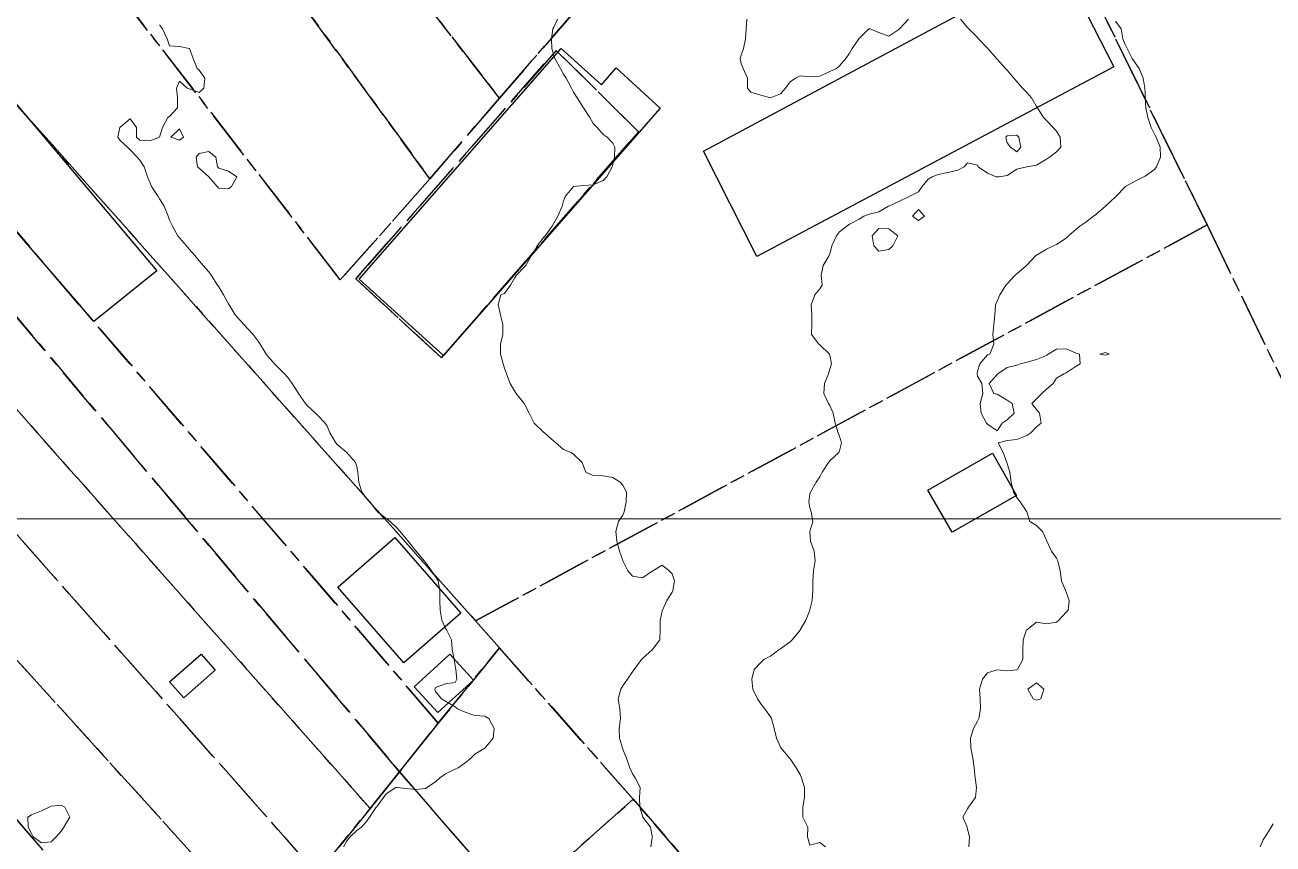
# Model space of a CAD drawing. Header units: centimetres. Extents: x 0 to 642158, y -847 to 649707.
# Drawn here: x 616286.4 to 616349.7, y 621470.9 to 621512.5 of the extents above; entities that cross this region are included whole.
import ezdxf

# ---------------------------------------------------------------- set-up
doc = ezdxf.new("R2010")
doc.units = ezdxf.units.CM
doc.header["$MEASUREMENT"] = 0
doc.linetypes.add('CENTERX2', pattern=[4, 2.5, -0.5, 0.5, -0.5])
doc.layers.add('MEV_grille', color=254, linetype='Continuous', lineweight=9)
doc.layers.add('WAL_topographie 0.5', color=253, linetype='Continuous', lineweight=20)
doc.layers.add('SPW_batiments', color=7, linetype='Continuous')
doc.layers.add('SPW_parcellaire cadastral', color=7, linetype='CENTERX2', lineweight=25, true_color=0xff0542)

# ---------------------------------------------------------------- blocks, each defined once
blk = doc.blocks.new('*U114')
at = {"layer": 'MEV_grille', "transparency": 33554687}
blk.add_lwpolyline([(-1338.461, 0), (1338.461, 0)], dxfattribs=at)
blk = doc.blocks.new('*U115')
at = {"layer": 'MEV_grille', "color": 0, "linetype": 'ByBlock', "lineweight": -2, "transparency": 16777216}
blk.add_blockref('*U114', (0, -900), dxfattribs=at)

msp = doc.modelspace()

# ---------------------------------------------------------------- linework, layer by layer
at = {"layer": 'SPW_batiments'}
for points in [[(616341.671, 621510.327), (616323.555, 621500.708), (616320.854, 621506.04), (616338.903, 621515.726), (616341.671, 621510.327)], [(616283.204, 621511.72), (616293.105, 621499.971), (616289.906, 621497.404), (616282.405, 621506.12)], [(616315.671, 621509.407), (616316.421, 621510.274), (616318.654, 621508.224), (616307.656, 621495.673), (616303.372, 621499.555), (616313.621, 621511.256), (616315.671, 621509.407)], [(616336.723, 621488.576), (616333.457, 621486.709), (616332.223, 621488.842), (616335.506, 621490.726), (616336.723, 621488.576)], [(616305.634, 621480.082), (616302.291, 621483.92), (616305.188, 621486.444), (616308.531, 621482.606), (616305.634, 621480.082)], [(616296.075, 621479.705), (616294.475, 621478.304), (616293.758, 621479.121), (616295.358, 621480.521), (616296.075, 621479.705)], [(616309.175, 621479.206), (616307.358, 621477.556), (616306.158, 621478.856), (616307.975, 621480.523), (616309.175, 621479.206)]]:
    msp.add_lwpolyline(points, dxfattribs=at)
at = {"layer": 'SPW_parcellaire cadastral'}
for points in [[(616373.765, 621445.823), (616346.4, 621502.304), (616338.84, 621517.664), (616333.627, 621528.033), (616328.365, 621539.223), (616324.813, 621546.38), (616322.366, 621551.341), (616321.241, 621553.624), (616318.926, 621558.452), (616317.339, 621561.594), (616326.493, 621565.88), (616326.797, 621565.232), (616333.921, 621550.568), (616334.913, 621548.385), (616342.472, 621532.24), (616351.981, 621513.364), (616382.59, 621452.875), (616381.528, 621452.057), (616373.765, 621445.823)], [(616314.346, 621513.186), (616310.492, 621508.735), (616300.741, 621521.337), (616296.55, 621524.618), (616294.962, 621525.676), (616287.273, 621531.669), (616291.216, 621536.598), (616303.408, 621527.158), (616307.069, 621522.628), (616314.346, 621513.186)], [(616306.967, 621504.643), (616299.83, 621514.415), (616296.867, 621518.86), (616284.567, 621528.301), (616287.273, 621531.669), (616294.962, 621525.676), (616296.55, 621524.618), (616300.741, 621521.337), (616310.492, 621508.735), (616306.967, 621504.643)], [(616280.951, 621523.631), (616284.567, 621528.301), (616296.867, 621518.86), (616299.83, 621514.415), (616306.967, 621504.643), (616302.416, 621499.51), (616288.515, 621517.523), (616280.951, 621523.631)], [(616280.951, 621523.631), (616288.515, 621517.523), (616302.416, 621499.51), (616306.967, 621504.643), (616310.492, 621508.735), (616314.346, 621513.186), (616319.016, 621518.487), (616321.776, 621515.241), (616324.591, 621518.31), (616327.491, 621521.432), (616330.922, 621525.286), (616335.632, 621515.967), (616338.84, 621517.664), (616346.4, 621502.304), (616309.28, 621482.209), (616287.788, 621506.382), (616285.323, 621509.133), (616283.3, 621511.46), (616277.001, 621518.507), (616280.951, 621523.631)], [(616309.28, 621482.209), (616310.497, 621480.84), (616307.389, 621477.024), (616282.407, 621506.135), (616280.63, 621508.12), (616273.671, 621514.21), (616277.001, 621518.507), (616283.3, 621511.46), (616285.323, 621509.133), (616287.788, 621506.382), (616309.28, 621482.209)], [(616305.424, 621474.549), (616285.185, 621498.595), (616278.783, 621505.836), (616271.639, 621511.663), (616273.671, 621514.21), (616280.63, 621508.12), (616282.407, 621506.135), (616307.389, 621477.024), (616305.424, 621474.549)], [(616269.482, 621508.986), (616271.639, 621511.663), (616278.783, 621505.836), (616285.185, 621498.595), (616305.424, 621474.549), (616303.931, 621472.688), (616284.729, 621494.364), (616281.69, 621497.768), (616280.053, 621499.596), (616279.265, 621500.475), (616276.664, 621503.233), (616269.482, 621508.986)], [(616303.21, 621499.576), (616307.549, 621495.554), (616317.55, 621507.037), (616313.37, 621511.164), (616303.21, 621499.576)], [(616303.21, 621499.576), (616313.37, 621511.164), (616317.55, 621507.037), (616307.549, 621495.554), (616303.21, 621499.576)], [(616266.563, 621505.348), (616269.482, 621508.986), (616276.664, 621503.233), (616279.265, 621500.475), (616280.053, 621499.596), (616281.69, 621497.768), (616284.729, 621494.364), (616303.931, 621472.688), (616301.242, 621469.372), (616280.458, 621492.855), (616277.454, 621495.857), (616273.648, 621499.51), (616266.563, 621505.348)], [(616266.563, 621505.348), (616273.648, 621499.51), (616277.454, 621495.857), (616280.458, 621492.855), (616301.242, 621469.372), (616298.693, 621466.221), (616277.296, 621489.825), (616274.469, 621493.005), (616271.426, 621495.717), (616263.731, 621501.819), (616266.563, 621505.348)], [(616341.803, 621444.94), (616338.557, 621448.666), (616335.598, 621452.075), (616332.204, 621455.964), (616329.403, 621459.19), (616326.26, 621462.758), (616323.512, 621465.953), (616319.974, 621470.034), (616317.277, 621473.159), (616310.497, 621480.84), (616309.28, 621482.209), (616346.4, 621502.304), (616373.765, 621445.823), (616354.58, 621430.628), (616352.071, 621433.628), (616345.37, 621441.126), (616341.803, 621444.94)], [(616260.471, 621497.827), (616263.731, 621501.819), (616271.426, 621495.717), (616274.469, 621493.005), (616277.296, 621489.825), (616298.693, 621466.221), (616294.96, 621461.749), (616275.23, 621484.572), (616273.741, 621486.192), (616268.086, 621491.55), (616260.471, 621497.827)], [(616260.471, 621497.827), (616268.086, 621491.55), (616273.741, 621486.192), (616275.23, 621484.572), (616294.96, 621461.749), (616291.878, 621458.171), (616270.839, 621481.834), (616270.434, 621482.29), (616268.364, 621484.34), (616264.646, 621488.441), (616257.534, 621494.192), (616260.471, 621497.827)], [(616311.263, 621467.804), (616305.424, 621474.549), (616307.389, 621477.024), (616310.497, 621480.84), (616317.277, 621473.159), (616311.263, 621467.804)], [(616286.429, 621451.853), (616288.711, 621454.636), (616291.878, 621458.171), (616294.96, 621461.749), (616298.693, 621466.221), (616301.242, 621469.372), (616303.931, 621472.688), (616305.424, 621474.549), (616311.263, 621467.804), (616288.462, 621446.953), (616282.814, 621441.721), (616275.915, 621435.437), (616272.743, 621438.865), (616279.631, 621445.195), (616281.342, 621447.044), (616283.183, 621448.838), (616285.377, 621450.919), (616286.429, 621451.853)], [(616311.263, 621467.804), (616317.277, 621473.159), (616319.974, 621470.034), (616291.933, 621444.268), (616278.879, 621432.234), (616275.915, 621435.437), (616282.814, 621441.721), (616288.462, 621446.953), (616311.263, 621467.804)]]:
    msp.add_lwpolyline(points, dxfattribs=at)
at = {"layer": 'WAL_topographie 0.5'}
for points in [[(616313.442, 621512.75), (616313.25, 621512.346), (616313.206, 621512.25), (616313.14, 621511.75), (616313.149, 621511.25), (616313.25, 621510.902), (616313.301, 621510.75), (616313.586, 621510.25), (616313.75, 621509.961), (616313.871, 621509.75), (616314.14, 621509.25), (616314.25, 621509.047), (616314.436, 621508.75), (616314.75, 621508.25), (616314.75, 621508.25), (616315.083, 621507.75), (616315.25, 621507.457), (616315.444, 621507.25), (616315.75, 621506.898), (616315.95, 621506.75), (616316.25, 621506.45), (616316.343, 621506.25), (616316.337, 621505.75), (616316.25, 621505.383), (616316.215, 621505.25), (616315.941, 621504.75), (616315.75, 621504.556), (616315.25, 621504.345), (616314.75, 621504.302), (616314.25, 621504.25), (616314.25, 621504.25), (616313.831, 621503.75), (616313.75, 621503.519), (616313.674, 621503.25), (616313.454, 621502.75), (616313.25, 621502.393), (616313.165, 621502.25), (616312.804, 621501.75), (616312.75, 621501.681), (616312.413, 621501.25), (616312.25, 621500.972), (616312.114, 621500.75), (616311.838, 621500.25), (616311.75, 621500.165), (616311.355, 621499.75), (616311.25, 621499.609), (616311.058, 621499.25), (616310.75, 621498.83), (616310.566, 621498.75), (616310.421, 621498.25), (616310.552, 621497.75), (616310.665, 621497.25), (616310.663, 621496.75), (616310.545, 621496.25), (616310.544, 621495.75), (616310.689, 621495.25), (616310.75, 621495.042), (616310.845, 621494.75), (616311.04, 621494.25), (616311.25, 621493.889), (616311.336, 621493.75), (616311.75, 621493.25), (616311.75, 621493.25), (616312, 621492.75), (616312.25, 621492.25), (616312.25, 621492.25), (616312.75, 621491.779), (616312.777, 621491.75), (616313.25, 621491.336), (616313.354, 621491.25), (616313.75, 621490.906), (616314.13, 621490.75), (616314.25, 621490.675), (616314.697, 621490.25), (616314.75, 621490.068), (616314.875, 621489.75), (616315.25, 621489.581), (616315.75, 621489.565), (616316.25, 621489.492), (616316.625, 621489.25), (616316.75, 621489.1), (616316.936, 621488.75), (616316.927, 621488.25), (616316.818, 621487.75), (616316.75, 621487.583), (616316.534, 621487.25), (616316.406, 621486.75), (616316.452, 621486.25), (616316.587, 621485.75), (616316.75, 621485.279), (616316.761, 621485.25), (616317.012, 621484.75), (616317.25, 621484.48), (616317.75, 621484.387), (616318.25, 621484.737), (616318.274, 621484.75), (616318.75, 621485.044), (616319.107, 621484.75), (616319.25, 621484.59), (616319.379, 621484.25), (616319.298, 621483.75), (616319.25, 621483.673), (616318.992, 621483.25), (616318.761, 621482.75), (616318.75, 621482.704), (616318.65, 621482.25), (616318.646, 621481.75), (616318.63, 621481.25), (616318.259, 621480.75), (616318.25, 621480.745), (616317.75, 621480.306), (616317.704, 621480.25), (616317.321, 621479.75), (616317.25, 621479.631), (616316.987, 621479.25), (616316.75, 621478.917), (616316.649, 621478.75), (616316.522, 621478.25), (616316.594, 621477.75), (616316.642, 621477.25), (616316.569, 621476.75), (616316.579, 621476.25), (616316.73, 621475.75), (616316.75, 621475.7), (616316.944, 621475.25), (616317.106, 621474.75), (616317.25, 621474.442), (616317.373, 621474.25), (616317.632, 621473.75), (616317.607, 621473.25), (616317.612, 621472.75), (616317.75, 621472.304), (616317.773, 621472.25), (616318.157, 621471.75), (616318.25, 621471.281), (616318.254, 621471.25), (616318.25, 621471.222), (616318.172, 621470.75)], [(616323.052, 621512.75), (616323.006, 621512.25), (616322.98, 621511.75), (616322.875, 621511.25), (616322.75, 621510.917), (616322.7, 621510.75), (616322.75, 621510.5), (616322.865, 621510.25), (616323.083, 621509.75), (616323.071, 621509.25), (616323.25, 621509.042), (616323.75, 621508.885), (616324.25, 621508.75), (616324.75, 621508.96), (616325.012, 621509.25), (616325.25, 621509.562), (616325.523, 621509.75), (616325.75, 621509.864), (616326.25, 621509.826), (616326.75, 621509.855), (616327.25, 621510.091), (616327.6, 621510.25), (616327.75, 621510.381), (616328.065, 621510.75), (616328.25, 621511.013), (616328.395, 621511.25), (616328.733, 621511.75), (616328.75, 621511.768), (616329.241, 621512.25), (616329.25, 621512.255), (616329.296, 621512.25), (616329.75, 621512.071), (616330.25, 621511.891), (616330.75, 621512.22), (616330.792, 621512.25), (616331.25, 621512.75)], [(616333.894, 621512.75), (616334.25, 621512.318), (616334.307, 621512.25), (616334.75, 621511.817), (616334.808, 621511.75), (616335.25, 621511.271), (616335.269, 621511.25), (616335.715, 621510.75), (616335.75, 621510.715), (616336.167, 621510.25), (616336.25, 621510.161), (616336.599, 621509.75), (616336.75, 621509.58), (616337.037, 621509.25), (616337.25, 621509.02), (616337.483, 621508.75), (616337.75, 621508.319), (616337.79, 621508.25), (616338.107, 621507.75), (616338.25, 621507.607), (616338.591, 621507.25), (616338.75, 621507.061), (616338.952, 621506.75), (616338.971, 621506.25), (616338.75, 621506.016), (616338.396, 621505.75), (616338.25, 621505.647), (616337.75, 621505.331), (616337.25, 621505.25), (616337.25, 621505.25), (616336.75, 621505.133), (616336.25, 621504.815), (616335.85, 621504.75), (616335.75, 621504.737), (616335.7, 621504.75), (616335.25, 621504.93), (616334.779, 621505.25), (616334.75, 621505.333), (616334.25, 621505.45), (616334.069, 621505.25), (616333.75, 621505.091), (616333.25, 621504.971), (616332.75, 621504.858), (616332.454, 621504.75), (616332.25, 621504.625), (616331.95, 621504.25), (616331.75, 621503.985), (616331.279, 621503.75), (616331.25, 621503.722), (616330.75, 621503.491), (616330.25, 621503.256), (616330.236, 621503.25), (616329.75, 621502.971), (616329.25, 621502.85), (616328.981, 621502.75), (616328.75, 621502.604), (616328.25, 621502.342), (616328.121, 621502.25), (616327.75, 621501.948), (616327.596, 621501.75), (616327.353, 621501.25), (616327.25, 621500.821), (616327.22, 621500.75), (616326.917, 621500.25), (616326.809, 621499.75), (616326.875, 621499.25), (616326.75, 621499.068), (616326.5, 621498.75), (616326.318, 621498.25), (616326.339, 621497.75), (616326.336, 621497.25), (616326.331, 621496.75), (616326.7, 621496.25), (616326.75, 621496.224), (616327.237, 621495.75), (616327.25, 621495.7), (616327.344, 621495.25), (616327.25, 621494.985), (616327.188, 621494.75), (616326.982, 621494.25), (616326.958, 621493.75), (616327.197, 621493.25), (616327.25, 621493.146), (616327.433, 621492.75), (616327.531, 621492.25), (616327.686, 621491.75), (616327.75, 621491.583), (616327.856, 621491.25), (616327.75, 621490.838), (616327.717, 621490.75), (616327.25, 621490.33), (616327.188, 621490.25), (616326.861, 621489.75), (616326.75, 621489.521), (616326.567, 621489.25), (616326.27, 621488.75), (616326.25, 621488.65), (616326.19, 621488.25), (616326.25, 621487.942), (616326.307, 621487.75), (616326.389, 621487.25), (616326.25, 621486.75), (616326.274, 621486.25), (616326.466, 621485.75), (616326.515, 621485.25), (616326.425, 621484.75), (616326.392, 621484.25), (616326.397, 621483.75), (616326.357, 621483.25), (616326.25, 621482.775), (616326.243, 621482.75), (616326.042, 621482.25), (616325.759, 621481.75), (616325.75, 621481.74), (616325.351, 621481.25), (616325.25, 621481.152), (616324.75, 621480.791), (616324.682, 621480.75), (616324.25, 621480.425), (616323.903, 621480.25), (616323.75, 621480.094), (616323.42, 621479.75), (616323.293, 621479.25), (616323.345, 621478.75), (616323.583, 621478.25), (616323.75, 621478.009), (616323.965, 621477.75), (616324.25, 621477.339), (616324.296, 621477.25), (616324.433, 621476.75), (616324.543, 621476.25), (616324.75, 621475.8), (616324.779, 621475.75), (616325.215, 621475.25), (616325.25, 621475.212), (616325.542, 621474.75), (616325.75, 621474.413), (616325.821, 621474.25), (616325.97, 621473.75), (616325.974, 621473.25), (616325.885, 621472.75), (616325.879, 621472.25), (616326.139, 621471.75), (616326.118, 621471.25), (616326.25, 621470.833), (616326.75, 621470.964), (616327.036, 621470.75)], [(616293.25, 621512.46), (616293.401, 621512.25), (616293.627, 621511.75), (616293.75, 621511.389), (616294.25, 621511.367), (616294.75, 621511.266), (616294.761, 621511.25), (616294.943, 621510.75), (616295.155, 621510.25), (616295.25, 621510.167), (616295.544, 621509.75), (616295.5, 621509.25), (616295.25, 621509.033), (616294.75, 621509.21), (616294.639, 621509.25), (616294.25, 621509.6), (616294.098, 621509.25), (616294.15, 621508.75), (616294.15, 621508.25), (616293.75, 621507.806), (616293.671, 621507.75), (616293.387, 621507.25), (616293.251, 621506.75), (616293.25, 621506.75), (616292.75, 621506.575), (616292.25, 621506.6), (616292.083, 621506.75), (616292.068, 621507.25), (616291.75, 621507.688), (616291.25, 621507.273), (616291.224, 621507.25), (616291.136, 621506.75), (616291.25, 621506.594), (616291.617, 621506.25), (616291.75, 621506.117), (616292.117, 621505.75), (616292.25, 621505.583), (616292.472, 621505.25), (616292.636, 621504.75), (616292.75, 621504.472), (616292.83, 621504.25), (616293.172, 621503.75), (616293.25, 621503.637), (616293.481, 621503.25), (616293.679, 621502.75), (616293.75, 621502.543), (616293.894, 621502.25), (616294.175, 621501.75), (616294.25, 621501.655), (616294.62, 621501.25), (616294.75, 621501.083), (616295.036, 621500.75), (616295.25, 621500.48), (616295.463, 621500.25), (616295.75, 621499.927), (616295.87, 621499.75), (616296.192, 621499.25), (616296.25, 621499.16), (616296.493, 621498.75), (616296.75, 621498.301), (616296.78, 621498.25), (616297.085, 621497.75), (616297.25, 621497.55), (616297.516, 621497.25), (616297.75, 621497.016), (616298, 621496.75), (616298.25, 621496.402), (616298.352, 621496.25), (616298.649, 621495.75), (616298.75, 621495.628), (616299.077, 621495.25), (616299.25, 621495.08), (616299.577, 621494.75), (616299.75, 621494.559), (616299.969, 621494.25), (616300.25, 621493.827), (616300.299, 621493.75), (616300.655, 621493.25), (616300.75, 621493.128), (616301.166, 621492.75), (616301.25, 621492.659), (616301.654, 621492.25), (616301.75, 621492.087), (616301.89, 621491.75), (616302.191, 621491.25), (616302.25, 621491.161), (616302.75, 621490.75), (616302.75, 621490.75), (616303.186, 621490.25), (616303.25, 621490.038), (616303.302, 621489.75), (616303.36, 621489.25), (616303.502, 621488.75), (616303.75, 621488.434), (616303.914, 621488.25), (616304.25, 621487.81), (616304.312, 621487.75), (616304.75, 621487.413), (616304.948, 621487.25), (616305.25, 621486.97), (616305.449, 621486.75), (616305.75, 621486.39), (616305.854, 621486.25), (616306.25, 621485.766), (616306.264, 621485.75), (616306.679, 621485.25), (616306.75, 621485.154), (616307.039, 621484.75), (616307.25, 621484.46), (616307.377, 621484.25), (616307.469, 621483.75), (616307.469, 621483.25), (616307.483, 621482.75), (616307.562, 621482.25), (616307.75, 621481.818), (616307.803, 621481.75), (616308.059, 621481.25), (616308.101, 621480.75), (616308.194, 621480.25), (616308.25, 621479.95), (616308.283, 621479.75), (616308.322, 621479.25), (616308.25, 621479.083), (616307.75, 621479.015), (616307.25, 621478.829), (616307.207, 621478.75), (616307.25, 621478.635), (616307.544, 621478.25), (616307.75, 621478.133), (616308.25, 621477.844), (616308.365, 621477.75), (616308.75, 621477.571), (616309.25, 621477.417), (616309.75, 621477.375), (616309.96, 621477.25), (616310.231, 621476.75), (616310.179, 621476.25), (616309.75, 621475.75), (616309.75, 621475.75), (616309.25, 621475.443), (616309.037, 621475.25), (616308.75, 621475.01), (616308.403, 621474.75), (616308.25, 621474.677), (616307.75, 621474.45), (616307.467, 621474.25), (616307.25, 621474.046), (616306.811, 621473.75), (616306.75, 621473.71), (616306.25, 621473.645), (616305.75, 621473.707), (616305.321, 621473.75), (616305.25, 621473.757), (616305.237, 621473.75), (616304.75, 621473.44), (616304.61, 621473.25), (616304.25, 621472.758), (616304.243, 621472.75), (616303.902, 621472.25), (616303.75, 621472.021), (616303.488, 621471.75), (616303.25, 621471.573), (616302.923, 621471.25), (616302.75, 621471.047), (616302.576, 621470.75)], [(616341.75, 621512.647), (616342.037, 621512.25), (616342.119, 621511.75), (616342.25, 621511.454), (616342.337, 621511.25), (616342.605, 621510.75), (616342.75, 621510.532), (616342.957, 621510.25), (616343.156, 621509.75), (616343.236, 621509.25), (616343.25, 621509), (616343.26, 621508.75), (616343.298, 621508.25), (616343.401, 621507.75), (616343.569, 621507.25), (616343.75, 621506.869), (616343.809, 621506.75), (616344.026, 621506.25), (616344.039, 621505.75), (616343.833, 621505.25), (616343.75, 621505.134), (616343.25, 621504.78), (616343.183, 621504.75), (616342.75, 621504.528), (616342.265, 621504.25), (616342.25, 621504.238), (616341.773, 621503.75), (616341.75, 621503.724), (616341.25, 621503.25), (616341.25, 621503.25), (616340.75, 621502.835), (616340.631, 621502.75), (616340.25, 621502.446), (616339.939, 621502.25), (616339.75, 621502.094), (616339.364, 621501.75), (616339.25, 621501.638), (616338.75, 621501.312), (616338.598, 621501.25), (616338.25, 621501.073), (616337.75, 621500.776), (616337.717, 621500.75), (616337.25, 621500.259), (616337.241, 621500.25), (616336.75, 621499.817), (616336.659, 621499.75), (616336.25, 621499.321), (616336.185, 621499.25), (616335.875, 621498.75), (616335.75, 621498.442), (616335.667, 621498.25), (616335.625, 621497.75), (616335.583, 621497.25), (616335.531, 621496.75), (616335.583, 621496.25), (616335.375, 621495.75), (616335.25, 621495.704), (616334.865, 621495.25), (616334.75, 621494.875), (616334.738, 621494.75), (616334.75, 621494.625), (616334.964, 621494.25), (616335.019, 621493.75), (616334.891, 621493.25), (616334.938, 621492.75), (616335.214, 621492.25), (616335.25, 621492.19), (616335.75, 621491.861), (616336.009, 621492.25), (616336.25, 621492.417), (616336.611, 621492.75), (616336.516, 621493.25), (616336.25, 621493.413), (616335.75, 621493.716), (616335.583, 621493.75), (616335.35, 621494.25), (616335.75, 621494.721), (616335.776, 621494.75), (616336.25, 621495.071), (616336.75, 621495.196), (616336.927, 621495.25), (616337.25, 621495.339), (616337.75, 621495.474), (616338.25, 621495.683), (616338.337, 621495.75), (616338.75, 621496.007), (616339.25, 621496.019), (616339.75, 621495.804), (616339.932, 621495.75), (616339.964, 621495.25), (616339.75, 621495.143), (616339.25, 621494.806), (616339.125, 621494.75), (616338.75, 621494.536), (616338.59, 621494.25), (616338.25, 621493.976), (616338.009, 621493.75), (616337.75, 621493.482), (616337.5, 621493.25), (616337.75, 621492.941), (616337.898, 621492.75), (616337.979, 621492.25), (616337.75, 621492.05), (616337.45, 621491.75), (616337.25, 621491.614), (616336.75, 621491.407), (616336.25, 621491.371), (616335.806, 621491.25), (616336.045, 621490.75), (616336.239, 621490.25), (616336.25, 621490.204), (616336.389, 621489.75), (616336.453, 621489.25), (616336.571, 621488.75), (616336.75, 621488.464), (616336.913, 621488.25), (616337.25, 621487.75), (616337.25, 621487.75), (616337.404, 621487.25), (616337.75, 621487.049), (616338.053, 621486.75), (616338.25, 621486.302), (616338.269, 621486.25), (616338.509, 621485.75), (616338.75, 621485.386), (616338.819, 621485.25), (616338.942, 621484.75), (616339.017, 621484.25), (616339.215, 621483.75), (616339.25, 621483.675), (616339.405, 621483.25), (616339.344, 621482.75), (616339.25, 621482.653), (616338.871, 621482.25), (616338.75, 621482.142), (616338.25, 621482.06), (616337.75, 621482.138), (616337.25, 621481.76), (616337.242, 621481.75), (616337.062, 621481.25), (616337.058, 621480.75), (616337.055, 621480.25), (616336.771, 621479.75), (616336.75, 621479.734), (616336.25, 621479.68), (616335.75, 621479.72), (616335.25, 621479.571), (616335, 621479.25), (616334.843, 621478.75), (616334.886, 621478.25), (616334.9, 621477.75), (616334.812, 621477.25), (616334.75, 621477.125), (616334.545, 621476.75), (616334.388, 621476.25), (616334.417, 621475.75), (616334.509, 621475.25), (616334.578, 621474.75), (616334.625, 621474.25), (616334.693, 621473.75), (616334.646, 621473.25), (616334.294, 621472.75), (616334.25, 621472.679), (616334, 621472.25), (616334.217, 621471.75), (616334.25, 621471.635), (616334.352, 621471.25), (616334.303, 621470.75)], [(616294.456, 621506.75), (616294.25, 621506.604), (616293.812, 621506.75), (616294.25, 621507.188), (616294.456, 621506.75)], [(616336.75, 621506.015), (616336.95, 621506.25), (616336.843, 621506.75), (616336.75, 621506.864), (616336.25, 621506.819), (616336.181, 621506.75), (616336.25, 621506.472), (616336.417, 621506.25), (616336.75, 621506.015)], [(616296.889, 621504.25), (616296.75, 621504.131), (616296.25, 621504.175), (616296.171, 621504.25), (616295.75, 621504.75), (616295.75, 621504.75), (616295.25, 621505.191), (616295.167, 621505.25), (616295.096, 621505.75), (616295.25, 621505.924), (616295.75, 621506.026), (616296.098, 621505.75), (616296.183, 621505.25), (616296.25, 621505.191), (616296.75, 621505.036), (616297.171, 621504.75), (616296.889, 621504.25)], [(616332.056, 621502.75), (616331.75, 621502.521), (616331.445, 621502.75), (616331.75, 621503.094), (616332.056, 621502.75)], [(616330.462, 621501.25), (616330.25, 621501.063), (616329.75, 621500.965), (616329.497, 621501.25), (616329.413, 621501.75), (616329.75, 621502.13), (616330.25, 621502.106), (616330.701, 621501.75), (616330.462, 621501.25)], [(616341.438, 621495.75), (616341.25, 621495.69), (616340.95, 621495.75), (616341.25, 621495.829), (616341.438, 621495.75)], [(616337.964, 621478.25), (616337.75, 621478.186), (616337.57, 621478.25), (616337.296, 621478.75), (616337.75, 621479.062), (616338.12, 621478.75), (616337.964, 621478.25)], [(616288.004, 621471.25), (616287.75, 621471.004), (616287.25, 621470.95), (616286.833, 621471.25), (616286.75, 621471.417), (616286.579, 621471.75), (616286.563, 621472.25), (616286.75, 621472.372), (616287.25, 621472.576), (616287.636, 621472.75), (616287.75, 621472.806), (616288.25, 621472.859), (616288.434, 621472.75), (616288.697, 621472.25), (616288.393, 621471.75), (616288.25, 621471.546), (616288.004, 621471.25)], [(616349.75, 621471.917), (616349.646, 621471.75), (616349.344, 621471.25), (616349.25, 621471.1), (616349.091, 621470.75)]]:
    msp.add_lwpolyline(points, dxfattribs=at)

# ---------------------------------------------------------------- block references
at = {"layer": 'MEV_grille', "transparency": 33554687}
msp.add_blockref('*U115', (616669.481, 622387.381), dxfattribs=at)

doc.saveas('drawing.dxf')
